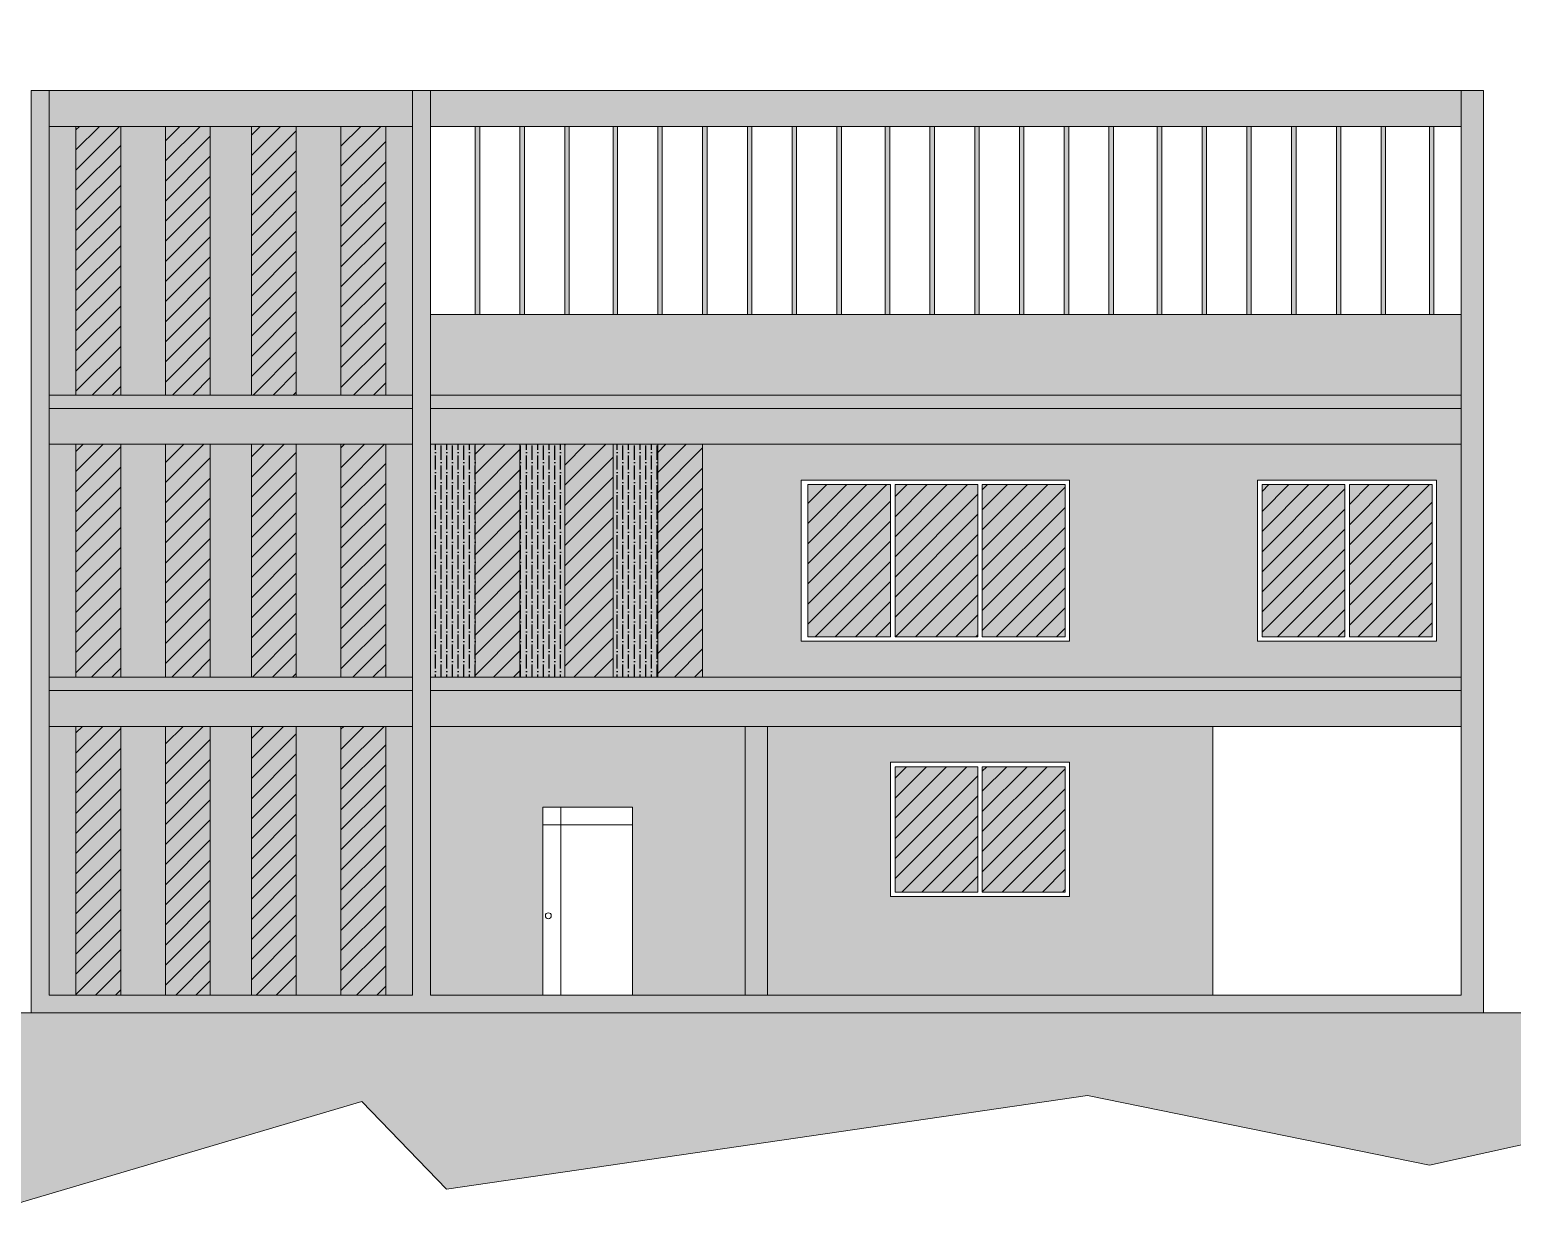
# Model space of a CAD drawing. Header units: millimetres. Extents: x 1962 to 2139, y 841 to 906.
# Drawn here: x 2029.37 to 2045.94, y 883.65 to 896.8 of the extents above; entities that cross this region are included whole.
import ezdxf

# ---------------------------------------------------------------- set-up
doc = ezdxf.new("R2010")
doc.units = ezdxf.units.MM
doc.layers.add('03_Fina', color=7, linetype='Continuous', lineweight=9)

msp = doc.modelspace()

# ---------------------------------------------------------------- hatches: boundary and pattern name
h = msp.add_hatch(color=256)
h.dxf.hatch_style = 1
h.set_gradient(color1=(39, 118, 187), color2=(69, 84, 165))
h.paths.add_polyline_path([(2030.39, 895.722), (2029.89, 895.722), (2029.89, 892.722), (2030.39, 892.722)])
h.paths.add_polyline_path([(2031.39, 895.722), (2030.89, 895.722), (2030.89, 892.722), (2031.39, 892.722)])
h.paths.add_polyline_path([(2032.35, 895.722), (2031.85, 895.722), (2031.85, 892.722), (2032.35, 892.722)])
h.paths.add_polyline_path([(2033.35, 895.722), (2032.85, 895.722), (2032.85, 892.722), (2033.35, 892.722)])
h.paths.add_polyline_path([(2033.35, 892.172), (2032.85, 892.172), (2032.85, 889.572), (2033.35, 889.572)])
h.paths.add_polyline_path([(2032.35, 892.172), (2031.85, 892.172), (2031.85, 889.572), (2032.35, 889.572)])
h.paths.add_polyline_path([(2031.39, 892.172), (2030.89, 892.172), (2030.89, 889.572), (2031.39, 889.572)])
h.paths.add_polyline_path([(2030.39, 892.172), (2029.89, 892.172), (2029.89, 889.572), (2030.39, 889.572)])
h.paths.add_polyline_path([(2031.39, 889.022), (2030.89, 889.022), (2030.89, 886.022), (2031.39, 886.022)])
h.paths.add_polyline_path([(2030.39, 889.022), (2029.89, 889.022), (2029.89, 886.022), (2030.39, 886.022)])
h.paths.add_polyline_path([(2032.35, 889.022), (2031.85, 889.022), (2031.85, 886.022), (2032.35, 886.022)])
h.paths.add_polyline_path([(2033.35, 889.022), (2032.85, 889.022), (2032.85, 886.022), (2033.35, 886.022)])
h.paths.add_polyline_path([(2034.85, 892.172), (2034.35, 892.172), (2034.35, 889.572), (2034.85, 889.572)])
h.paths.add_polyline_path([(2035.89, 892.172), (2035.35, 892.172), (2035.35, 889.572), (2035.89, 889.572)])
h.paths.add_polyline_path([(2036.89, 892.172), (2036.39, 892.172), (2036.39, 889.572), (2036.89, 889.572)])
h.paths.add_polyline_path([(2038.99, 891.722), (2038.065, 891.722), (2038.065, 890.022), (2038.99, 890.022)])
h.paths.add_polyline_path([(2039.965, 891.722), (2039.04, 891.722), (2039.04, 890.022), (2039.965, 890.022)])
h.paths.add_polyline_path([(2040.94, 891.722), (2040.015, 891.722), (2040.015, 890.022), (2040.94, 890.022)])
h.paths.add_polyline_path([(2044.065, 891.722), (2043.14, 891.722), (2043.14, 890.022), (2044.065, 890.022)])
h.paths.add_polyline_path([(2045.04, 891.722), (2044.115, 891.722), (2044.115, 890.022), (2045.04, 890.022)])
h.paths.add_polyline_path([(2040.94, 888.572), (2040.015, 888.572), (2040.015, 887.172), (2040.94, 887.172)])
h.paths.add_polyline_path([(2039.965, 888.572), (2039.04, 888.572), (2039.04, 887.172), (2039.965, 887.172)])
h.paths.add_polyline_path([(2065.551, 892.502), (2064.626, 892.502), (2064.626, 890.802), (2065.551, 890.802)])
h.paths.add_polyline_path([(2066.526, 892.502), (2065.601, 892.502), (2065.601, 890.802), (2066.526, 890.802)])
h.paths.add_polyline_path([(2068.812, 892.502), (2067.962, 892.502), (2067.962, 890.802), (2068.812, 890.802)])
h.paths.add_polyline_path([(2069.812, 892.502), (2068.887, 892.502), (2068.887, 890.802), (2069.812, 890.802)])
h.paths.add_polyline_path([(2070.812, 892.502), (2069.887, 892.502), (2069.887, 890.802), (2070.812, 890.802)])
h.paths.add_polyline_path([(2071.787, 892.502), (2070.862, 892.502), (2070.862, 890.802), (2071.787, 890.802)])
h.paths.add_polyline_path([(2072.762, 892.502), (2071.837, 892.502), (2071.837, 890.802), (2072.762, 890.802)])
h.paths.add_polyline_path([(2076.388, 892.502), (2075.463, 892.502), (2075.463, 890.802), (2076.388, 890.802)])
h.paths.add_polyline_path([(2077.363, 892.502), (2076.438, 892.502), (2076.438, 890.802), (2077.363, 890.802)])
h.paths.add_polyline_path([(2078.338, 892.502), (2077.413, 892.502), (2077.413, 890.802), (2078.338, 890.802)])
h.paths.add_polyline_path([(2076.388, 888.952), (2075.463, 888.952), (2075.463, 887.252), (2076.388, 887.252)])
h.paths.add_polyline_path([(2077.363, 888.952), (2076.438, 888.952), (2076.438, 887.252), (2077.363, 887.252)])
h.paths.add_polyline_path([(2078.338, 888.952), (2077.413, 888.952), (2077.413, 887.252), (2078.338, 887.252)])
h.paths.add_polyline_path([(2072.762, 888.952), (2071.837, 888.952), (2071.837, 887.552), (2072.762, 887.552)])
h.paths.add_polyline_path([(2071.787, 888.952), (2070.862, 888.952), (2070.862, 887.552), (2071.787, 887.552)])
h.paths.add_polyline_path([(2070.812, 888.952), (2069.887, 888.952), (2069.887, 887.552), (2070.812, 887.552)])
h.paths.add_polyline_path([(2080.888, 896.802), (2080.388, 896.802), (2080.388, 893.602), (2080.888, 893.602)])
h.paths.add_polyline_path([(2080.888, 893.052), (2080.388, 893.052), (2080.388, 890.452), (2080.888, 890.452)])
h.paths.add_polyline_path([(2080.888, 889.902), (2080.388, 889.902), (2080.388, 886.902), (2080.888, 886.902)])
h.paths.add_polyline_path([(2082.038, 896.802), (2081.138, 896.802), (2081.138, 893.602), (2082.038, 893.602)])
h.paths.add_polyline_path([(2082.038, 893.052), (2081.138, 893.052), (2081.138, 890.452), (2082.038, 890.452)])
h.paths.add_polyline_path([(2082.038, 889.902), (2081.138, 889.902), (2081.138, 886.902), (2082.038, 886.902)])
h.paths.add_polyline_path([(2082.788, 896.802), (2082.288, 896.802), (2082.288, 893.602), (2082.788, 893.602)])
h.paths.add_polyline_path([(2082.788, 893.052), (2082.288, 893.052), (2082.288, 890.452), (2082.788, 890.452)])
h.paths.add_polyline_path([(2082.788, 889.902), (2082.288, 889.902), (2082.288, 886.902), (2082.788, 886.902)])
at = {"true_color": 0x000000}
h = msp.add_hatch(dxfattribs=at)
h.set_pattern_fill('ANSI31', color=18, scale=0.05)
h.paths.add_polyline_path([(2030.39, 895.722), (2029.89, 895.722), (2029.89, 892.722), (2030.39, 892.722)])
h.paths.add_polyline_path([(2031.39, 895.722), (2030.89, 895.722), (2030.89, 892.722), (2031.39, 892.722)])
h.paths.add_polyline_path([(2032.35, 895.722), (2031.85, 895.722), (2031.85, 892.722), (2032.35, 892.722)])
h.paths.add_polyline_path([(2033.35, 895.722), (2032.85, 895.722), (2032.85, 892.722), (2033.35, 892.722)])
h.paths.add_polyline_path([(2030.39, 892.172), (2029.89, 892.172), (2029.89, 889.572), (2030.39, 889.572)])
h.paths.add_polyline_path([(2031.39, 892.172), (2030.89, 892.172), (2030.89, 889.572), (2031.39, 889.572)])
h.paths.add_polyline_path([(2032.35, 892.172), (2031.85, 892.172), (2031.85, 889.572), (2032.35, 889.572)])
h.paths.add_polyline_path([(2033.35, 892.172), (2032.85, 892.172), (2032.85, 889.572), (2033.35, 889.572)])
h.paths.add_polyline_path([(2030.39, 889.022), (2029.89, 889.022), (2029.89, 886.022), (2030.39, 886.022)])
h.paths.add_polyline_path([(2031.39, 889.022), (2030.89, 889.022), (2030.89, 886.022), (2031.39, 886.022)])
h.paths.add_polyline_path([(2032.35, 889.022), (2031.85, 889.022), (2031.85, 886.022), (2032.35, 886.022)])
h.paths.add_polyline_path([(2033.35, 889.022), (2032.85, 889.022), (2032.85, 886.022), (2033.35, 886.022)])
h.paths.add_polyline_path([(2034.85, 892.172), (2034.35, 892.172), (2034.35, 889.572), (2034.85, 889.572)])
h.paths.add_polyline_path([(2035.89, 892.172), (2035.35, 892.172), (2035.35, 889.572), (2035.89, 889.572)])
h.paths.add_polyline_path([(2036.89, 892.172), (2036.39, 892.172), (2036.39, 889.572), (2036.89, 889.572)])
h.paths.add_polyline_path([(2038.99, 891.722), (2038.065, 891.722), (2038.065, 890.022), (2038.99, 890.022)])
h.paths.add_polyline_path([(2039.965, 891.722), (2039.04, 891.722), (2039.04, 890.022), (2039.965, 890.022)])
h.paths.add_polyline_path([(2040.94, 891.722), (2040.015, 891.722), (2040.015, 890.022), (2040.94, 890.022)])
h.paths.add_polyline_path([(2044.065, 891.722), (2043.14, 891.722), (2043.14, 890.022), (2044.065, 890.022)])
h.paths.add_polyline_path([(2045.04, 891.722), (2044.115, 891.722), (2044.115, 890.022), (2045.04, 890.022)])
h.paths.add_polyline_path([(2039.965, 888.572), (2039.04, 888.572), (2039.04, 887.172), (2039.965, 887.172)])
h.paths.add_polyline_path([(2040.94, 888.572), (2040.015, 888.572), (2040.015, 887.172), (2040.94, 887.172)])
h.paths.add_polyline_path([(2065.551, 892.502), (2064.626, 892.502), (2064.626, 890.802), (2065.551, 890.802)])
h.paths.add_polyline_path([(2066.526, 892.502), (2065.601, 892.502), (2065.601, 890.802), (2066.526, 890.802)])
h.paths.add_polyline_path([(2068.812, 892.502), (2067.962, 892.502), (2067.962, 890.802), (2068.812, 890.802)])
h.paths.add_polyline_path([(2069.812, 892.502), (2068.887, 892.502), (2068.887, 890.802), (2069.812, 890.802)])
h.paths.add_polyline_path([(2070.812, 892.502), (2069.887, 892.502), (2069.887, 890.802), (2070.812, 890.802)])
h.paths.add_polyline_path([(2071.787, 892.502), (2070.862, 892.502), (2070.862, 890.802), (2071.787, 890.802)])
h.paths.add_polyline_path([(2072.762, 892.502), (2071.837, 892.502), (2071.837, 890.802), (2072.762, 890.802)])
h.paths.add_polyline_path([(2070.812, 888.952), (2069.887, 888.952), (2069.887, 887.552), (2070.812, 887.552)])
h.paths.add_polyline_path([(2071.787, 888.952), (2070.862, 888.952), (2070.862, 887.552), (2071.787, 887.552)])
h.paths.add_polyline_path([(2072.762, 888.952), (2071.837, 888.952), (2071.837, 887.552), (2072.762, 887.552)])
h.paths.add_polyline_path([(2076.388, 892.502), (2075.463, 892.502), (2075.463, 890.802), (2076.388, 890.802)])
h.paths.add_polyline_path([(2077.363, 892.502), (2076.438, 892.502), (2076.438, 890.802), (2077.363, 890.802)])
h.paths.add_polyline_path([(2078.338, 892.502), (2077.413, 892.502), (2077.413, 890.802), (2078.338, 890.802)])
h.paths.add_polyline_path([(2076.388, 888.952), (2075.463, 888.952), (2075.463, 887.252), (2076.388, 887.252)])
h.paths.add_polyline_path([(2077.363, 888.952), (2076.438, 888.952), (2076.438, 887.252), (2077.363, 887.252)])
h.paths.add_polyline_path([(2078.338, 888.952), (2077.413, 888.952), (2077.413, 887.252), (2078.338, 887.252)])
h.paths.add_polyline_path([(2080.888, 896.802), (2080.388, 896.802), (2080.388, 893.602), (2080.888, 893.602)])
h.paths.add_polyline_path([(2082.038, 896.802), (2081.138, 896.802), (2081.138, 893.602), (2082.038, 893.602)])
h.paths.add_polyline_path([(2082.788, 896.802), (2082.288, 896.802), (2082.288, 893.602), (2082.788, 893.602)])
h.paths.add_polyline_path([(2080.888, 893.052), (2080.388, 893.052), (2080.388, 890.452), (2080.888, 890.452)])
h.paths.add_polyline_path([(2082.038, 893.052), (2081.138, 893.052), (2081.138, 890.452), (2082.038, 890.452)])
h.paths.add_polyline_path([(2082.788, 893.052), (2082.288, 893.052), (2082.288, 890.452), (2082.788, 890.452)])
h.paths.add_polyline_path([(2080.888, 889.902), (2080.388, 889.902), (2080.388, 886.902), (2080.888, 886.902)])
h.paths.add_polyline_path([(2082.038, 889.902), (2081.138, 889.902), (2081.138, 886.902), (2082.038, 886.902)])
h.paths.add_polyline_path([(2082.788, 889.902), (2082.288, 889.902), (2082.288, 886.902), (2082.788, 886.902)])
h = msp.add_hatch(dxfattribs=at)
h.set_pattern_fill('AR-B816', color=18, scale=0.001)
h.paths.add_polyline_path([(2045.365, 893.622), (2033.85, 893.622), (2033.85, 892.722), (2045.365, 892.722)])
h.paths.add_polyline_path([(2045.365, 892.172), (2036.89, 892.172), (2036.89, 889.572), (2045.365, 889.572)])
h.paths.add_polyline_path([(2040.99, 889.972), (2037.99, 889.972), (2037.99, 891.772), (2040.99, 891.772)], flags=16)
h.paths.add_polyline_path([(2040.94, 890.022), (2040.015, 890.022), (2040.015, 891.722), (2040.94, 891.722)], flags=0)
h.paths.add_polyline_path([(2043.09, 891.772), (2045.09, 891.772), (2045.09, 889.972), (2043.09, 889.972)], flags=16)
h.paths.add_polyline_path([(2043.14, 891.722), (2044.065, 891.722), (2044.065, 890.022), (2043.14, 890.022)], flags=0)
h.paths.add_polyline_path([(2039.965, 890.022), (2039.04, 890.022), (2039.04, 891.722), (2039.965, 891.722)], flags=0)
h.paths.add_polyline_path([(2044.115, 891.722), (2045.04, 891.722), (2045.04, 890.022), (2044.115, 890.022)], flags=0)
h.paths.add_polyline_path([(2038.99, 890.022), (2038.065, 890.022), (2038.065, 891.722), (2038.99, 891.722)], flags=0)
h.paths.add_polyline_path([(2042.59, 889.022), (2037.615, 889.022), (2037.615, 886.022), (2042.59, 886.022)])
h.paths.add_polyline_path([(2040.99, 887.122), (2038.99, 887.122), (2038.99, 888.622), (2040.99, 888.622)], flags=16)
h.paths.add_polyline_path([(2040.94, 887.172), (2040.015, 887.172), (2040.015, 888.572), (2040.94, 888.572)], flags=0)
h.paths.add_polyline_path([(2039.965, 887.172), (2039.04, 887.172), (2039.04, 888.572), (2039.965, 888.572)], flags=0)
h.paths.add_polyline_path([(2037.365, 889.022), (2033.85, 889.022), (2033.85, 886.022), (2035.107, 886.022), (2035.107, 888.122), (2036.107, 888.122), (2036.107, 886.022), (2037.365, 886.022)])
h.paths.add_polyline_path([(2067.013, 893.602), (2067.013, 894.326), (2064.138, 893.272), (2064.138, 890.452), (2067.013, 890.452)])
h.paths.add_polyline_path([(2066.576, 892.552), (2066.576, 890.752), (2064.576, 890.752), (2064.576, 892.552)], flags=16)
h.paths.add_polyline_path([(2066.526, 892.502), (2066.526, 890.802), (2065.601, 890.802), (2065.601, 892.502)], flags=0)
h.paths.add_polyline_path([(2065.551, 892.502), (2065.551, 890.802), (2064.626, 890.802), (2064.626, 892.502)], flags=0)
h.paths.add_polyline_path([(2073.513, 896.71), (2067.263, 894.418), (2067.263, 893.602), (2067.263, 890.452), (2073.513, 890.452)])
h.paths.add_polyline_path([(2072.812, 892.552), (2072.812, 890.752), (2067.887, 890.752), (2067.887, 892.552)], flags=16)
h.paths.add_polyline_path([(2071.787, 892.502), (2071.787, 890.802), (2070.862, 890.802), (2070.862, 892.502)], flags=0)
h.paths.add_polyline_path([(2071.837, 892.502), (2072.762, 892.502), (2072.762, 890.802), (2071.837, 890.802)], flags=0)
h.paths.add_polyline_path([(2070.812, 892.502), (2070.812, 890.802), (2069.887, 890.802), (2069.887, 892.502)], flags=0)
h.paths.add_polyline_path([(2069.812, 892.502), (2069.812, 890.802), (2068.887, 890.802), (2068.887, 892.502)], flags=0)
h.paths.add_polyline_path([(2068.812, 892.502), (2068.812, 890.802), (2067.962, 890.802), (2067.962, 892.502)], flags=0)
h.paths.add_polyline_path([(2080.013, 894.502), (2073.763, 894.502), (2073.763, 893.602), (2080.013, 893.602)])
h.paths.add_polyline_path([(2080.013, 893.052), (2073.763, 893.052), (2073.763, 890.452), (2080.013, 890.452)])
h.paths.add_polyline_path([(2075.388, 892.552), (2078.388, 892.552), (2078.388, 890.752), (2075.388, 890.752)], flags=16)
h.paths.add_polyline_path([(2075.463, 892.502), (2076.388, 892.502), (2076.388, 890.802), (2075.463, 890.802)], flags=0)
h.paths.add_polyline_path([(2076.438, 892.502), (2077.363, 892.502), (2077.363, 890.802), (2076.438, 890.802)], flags=0)
h.paths.add_polyline_path([(2077.413, 892.502), (2078.338, 892.502), (2078.338, 890.802), (2077.413, 890.802)], flags=0)
h.paths.add_polyline_path([(2080.013, 889.902), (2073.763, 889.902), (2073.763, 886.902), (2080.013, 886.902)])
h.paths.add_polyline_path([(2075.388, 889.002), (2078.388, 889.002), (2078.388, 887.202), (2075.388, 887.202)], flags=16)
h.paths.add_polyline_path([(2075.463, 888.952), (2076.388, 888.952), (2076.388, 887.252), (2075.463, 887.252)], flags=0)
h.paths.add_polyline_path([(2076.438, 888.952), (2077.363, 888.952), (2077.363, 887.252), (2076.438, 887.252)], flags=0)
h.paths.add_polyline_path([(2077.413, 888.952), (2078.338, 888.952), (2078.338, 887.252), (2077.413, 887.252)], flags=0)
h.paths.add_polyline_path([(2073.513, 889.902), (2068.938, 889.902), (2068.938, 886.902), (2073.513, 886.902)])
h.paths.add_polyline_path([(2072.812, 889.002), (2072.812, 887.502), (2069.812, 887.502), (2069.812, 889.002)], flags=16)
h.paths.add_polyline_path([(2072.762, 888.952), (2072.762, 887.552), (2071.837, 887.552), (2071.837, 888.952)], flags=0)
h.paths.add_polyline_path([(2071.787, 888.952), (2071.787, 887.552), (2070.862, 887.552), (2070.862, 888.952)], flags=0)
h.paths.add_polyline_path([(2070.812, 888.952), (2070.812, 887.552), (2069.887, 887.552), (2069.887, 888.952)], flags=0)
h = msp.add_hatch(color=18, dxfattribs=at)
h.dxf.hatch_style = 1
h.paths.add_polyline_path([(2045.365, 896.122), (2033.85, 896.122), (2033.85, 895.722), (2045.365, 895.722)], flags=17)
h.paths.add_polyline_path([(2033.65, 896.122), (2029.59, 896.122), (2029.59, 895.722), (2033.65, 895.722)], flags=17)
h.paths.add_polyline_path([(2033.65, 892.572), (2029.59, 892.572), (2029.59, 892.172), (2033.65, 892.172)], flags=17)
h.paths.add_polyline_path([(2033.65, 892.722), (2029.59, 892.722), (2029.59, 892.572), (2033.65, 892.572)], flags=17)
h.paths.add_polyline_path([(2033.85, 896.122), (2033.65, 896.122), (2033.65, 895.722), (2033.65, 886.022), (2029.59, 886.022), (2029.59, 896.122), (2029.39, 896.122), (2029.39, 885.822), (2045.615, 885.822), (2045.615, 896.122), (2045.365, 896.122), (2045.365, 895.722), (2045.365, 886.022), (2033.85, 886.022)])
h.paths.add_polyline_path([(2045.365, 892.572), (2033.85, 892.572), (2033.85, 892.172), (2045.365, 892.172)], flags=17)
h.paths.add_polyline_path([(2045.365, 892.722), (2033.85, 892.722), (2033.85, 892.572), (2045.365, 892.572)], flags=17)
h.paths.add_polyline_path([(2033.65, 889.572), (2029.59, 889.572), (2029.59, 889.422), (2033.65, 889.422)], flags=17)
h.paths.add_polyline_path([(2033.65, 889.422), (2029.59, 889.422), (2029.59, 889.022), (2033.65, 889.022)], flags=17)
h.paths.add_polyline_path([(2045.365, 889.572), (2033.85, 889.572), (2033.85, 889.422), (2045.365, 889.422)], flags=17)
h.paths.add_polyline_path([(2045.365, 889.422), (2033.85, 889.422), (2033.85, 889.022), (2045.365, 889.022)], flags=17)
h.paths.add_polyline_path([(2037.615, 889.022), (2037.365, 889.022), (2037.365, 886.022), (2037.615, 886.022)], flags=17)
at = {"true_color": 0xf26722}
h = msp.add_hatch(color=30, dxfattribs=at)
h.dxf.hatch_style = 1
h.paths.add_polyline_path([(2029.89, 895.722), (2029.59, 895.722), (2029.59, 892.722), (2029.89, 892.722)])
h.paths.add_polyline_path([(2029.89, 892.172), (2029.59, 892.172), (2029.59, 889.572), (2029.89, 889.572)])
h.paths.add_polyline_path([(2029.89, 889.022), (2029.59, 889.022), (2029.59, 886.022), (2029.89, 886.022)])
h.paths.add_polyline_path([(2033.65, 895.722), (2033.35, 895.722), (2033.35, 892.722), (2033.65, 892.722)])
h.paths.add_polyline_path([(2033.65, 892.172), (2033.35, 892.172), (2033.35, 889.572), (2033.65, 889.572)])
h.paths.add_polyline_path([(2033.65, 889.022), (2033.35, 889.022), (2033.35, 886.022), (2033.65, 886.022)])
h.paths.add_polyline_path([(2032.85, 895.722), (2032.35, 895.722), (2032.35, 892.722), (2032.85, 892.722)])
h.paths.add_polyline_path([(2031.85, 895.722), (2031.39, 895.722), (2031.39, 892.722), (2031.85, 892.722)])
h.paths.add_polyline_path([(2030.89, 895.722), (2030.39, 895.722), (2030.39, 892.722), (2030.89, 892.722)])
h.paths.add_polyline_path([(2030.89, 892.172), (2030.39, 892.172), (2030.39, 889.572), (2030.89, 889.572)])
h.paths.add_polyline_path([(2031.85, 892.172), (2031.39, 892.172), (2031.39, 889.572), (2031.85, 889.572)])
h.paths.add_polyline_path([(2032.85, 892.172), (2032.35, 892.172), (2032.35, 889.572), (2032.85, 889.572)])
h.paths.add_polyline_path([(2032.85, 889.022), (2032.35, 889.022), (2032.35, 886.022), (2032.85, 886.022)])
h.paths.add_polyline_path([(2031.85, 889.022), (2031.39, 889.022), (2031.39, 886.022), (2031.85, 886.022)])
h.paths.add_polyline_path([(2030.89, 889.022), (2030.39, 889.022), (2030.39, 886.022), (2030.89, 886.022)])
at = {"true_color": 0x000000}
h = msp.add_hatch(dxfattribs=at)
h.set_pattern_fill('ANSI36', color=18, scale=0.02, angle=45)
h.paths.add_polyline_path([(2029.89, 895.722), (2029.59, 895.722), (2029.59, 892.722), (2029.89, 892.722)])
h.paths.add_polyline_path([(2030.89, 895.722), (2030.39, 895.722), (2030.39, 892.722), (2030.89, 892.722)])
h.paths.add_polyline_path([(2031.85, 895.722), (2031.39, 895.722), (2031.39, 892.722), (2031.85, 892.722)])
h.paths.add_polyline_path([(2032.85, 895.722), (2032.35, 895.722), (2032.35, 892.722), (2032.85, 892.722)])
h.paths.add_polyline_path([(2033.65, 895.722), (2033.35, 895.722), (2033.35, 892.722), (2033.65, 892.722)])
h.paths.add_polyline_path([(2033.65, 892.172), (2033.35, 892.172), (2033.35, 889.572), (2033.65, 889.572)])
h.paths.add_polyline_path([(2032.85, 892.172), (2032.35, 892.172), (2032.35, 889.572), (2032.85, 889.572)])
h.paths.add_polyline_path([(2031.85, 892.172), (2031.39, 892.172), (2031.39, 889.572), (2031.85, 889.572)])
h.paths.add_polyline_path([(2030.89, 892.172), (2030.39, 892.172), (2030.39, 889.572), (2030.89, 889.572)])
h.paths.add_polyline_path([(2029.89, 892.172), (2029.59, 892.172), (2029.59, 889.572), (2029.89, 889.572)])
h.paths.add_polyline_path([(2029.89, 889.022), (2029.59, 889.022), (2029.59, 886.022), (2029.89, 886.022)])
h.paths.add_polyline_path([(2030.89, 889.022), (2030.39, 889.022), (2030.39, 886.022), (2030.89, 886.022)])
h.paths.add_polyline_path([(2031.85, 889.022), (2031.39, 889.022), (2031.39, 886.022), (2031.85, 886.022)])
h.paths.add_polyline_path([(2032.85, 889.022), (2032.35, 889.022), (2032.35, 886.022), (2032.85, 886.022)])
h.paths.add_polyline_path([(2033.65, 889.022), (2033.35, 889.022), (2033.35, 886.022), (2033.65, 886.022)])
at = {"true_color": 0xd3523c}
h = msp.add_hatch(color=13, dxfattribs=at)
h.dxf.hatch_style = 1
h.paths.add_polyline_path([(2045.365, 893.622), (2033.85, 893.622), (2033.85, 892.722), (2045.365, 892.722)])
h.paths.add_polyline_path([(2045.365, 892.172), (2036.89, 892.172), (2036.89, 889.572), (2045.365, 889.572)])
h.paths.add_polyline_path([(2037.99, 891.772), (2040.99, 891.772), (2040.99, 889.972), (2037.99, 889.972)], flags=16)
h.paths.add_polyline_path([(2038.065, 891.722), (2038.99, 891.722), (2038.99, 890.022), (2038.065, 890.022)], flags=0)
h.paths.add_polyline_path([(2039.04, 891.722), (2039.965, 891.722), (2039.965, 890.022), (2039.04, 890.022)], flags=0)
h.paths.add_polyline_path([(2040.015, 891.722), (2040.94, 891.722), (2040.94, 890.022), (2040.015, 890.022)], flags=0)
h.paths.add_polyline_path([(2043.09, 891.772), (2045.09, 891.772), (2045.09, 889.972), (2043.09, 889.972)], flags=16)
h.paths.add_polyline_path([(2043.14, 891.722), (2044.065, 891.722), (2044.065, 890.022), (2043.14, 890.022)], flags=0)
h.paths.add_polyline_path([(2044.115, 891.722), (2045.04, 891.722), (2045.04, 890.022), (2044.115, 890.022)], flags=0)
h.paths.add_polyline_path([(2037.365, 889.022), (2033.85, 889.022), (2033.85, 886.022), (2035.107, 886.022), (2035.107, 888.122), (2036.107, 888.122), (2036.107, 886.022), (2037.365, 886.022)])
h.paths.add_polyline_path([(2042.59, 889.022), (2037.615, 889.022), (2037.615, 886.022), (2042.59, 886.022)])
h.paths.add_polyline_path([(2038.99, 888.622), (2040.99, 888.622), (2040.99, 887.122), (2038.99, 887.122)], flags=16)
h.paths.add_polyline_path([(2039.04, 888.572), (2039.965, 888.572), (2039.965, 887.172), (2039.04, 887.172)], flags=0)
h.paths.add_polyline_path([(2040.015, 888.572), (2040.94, 888.572), (2040.94, 887.172), (2040.015, 887.172)], flags=0)
at = {"true_color": 0xf26722}
h = msp.add_hatch(color=30, dxfattribs=at)
h.dxf.hatch_style = 1
h.paths.add_polyline_path([(2034.35, 892.172), (2033.85, 892.172), (2033.85, 889.572), (2034.35, 889.572)])
h.paths.add_polyline_path([(2035.35, 892.172), (2034.85, 892.172), (2034.85, 889.572), (2035.35, 889.572)])
h.paths.add_polyline_path([(2036.39, 892.172), (2035.89, 892.172), (2035.89, 889.572), (2036.39, 889.572)])
at = {"true_color": 0x000000}
h = msp.add_hatch(dxfattribs=at)
h.set_pattern_fill('ANSI36', color=18, scale=0.02, angle=45)
h.paths.add_polyline_path([(2034.35, 892.172), (2033.85, 892.172), (2033.85, 889.572), (2034.35, 889.572)])
h.paths.add_polyline_path([(2035.35, 892.172), (2034.85, 892.172), (2034.85, 889.572), (2035.35, 889.572)])
h.paths.add_polyline_path([(2036.39, 892.172), (2035.89, 892.172), (2035.89, 889.572), (2036.39, 889.572)])
at = {"layer": '03_Fina', "true_color": 0xcd6928}
h = msp.add_hatch(color=32, dxfattribs=at)
h.dxf.hatch_style = 1
h.paths.add_polyline_path([(2034.4, 895.722), (2034.35, 895.722), (2034.35, 893.622), (2034.4, 893.622)])
h.paths.add_polyline_path([(2034.9, 895.722), (2034.85, 895.722), (2034.85, 893.622), (2034.9, 893.622)])
h.paths.add_polyline_path([(2035.4, 895.722), (2035.35, 895.722), (2035.35, 893.622), (2035.4, 893.622)])
h.paths.add_polyline_path([(2035.94, 895.722), (2035.89, 895.722), (2035.89, 893.622), (2035.94, 893.622)])
h.paths.add_polyline_path([(2036.44, 895.722), (2036.39, 895.722), (2036.39, 893.622), (2036.44, 893.622)])
h.paths.add_polyline_path([(2036.94, 895.722), (2036.89, 895.722), (2036.89, 893.622), (2036.94, 893.622)])
h.paths.add_polyline_path([(2037.44, 895.722), (2037.39, 895.722), (2037.39, 893.622), (2037.44, 893.622)])
h.paths.add_polyline_path([(2037.94, 895.722), (2037.89, 895.722), (2037.89, 893.622), (2037.94, 893.622)])
h.paths.add_polyline_path([(2038.44, 895.722), (2038.39, 895.722), (2038.39, 893.622), (2038.44, 893.622)])
h.paths.add_polyline_path([(2038.98, 895.722), (2038.93, 895.722), (2038.93, 893.622), (2038.98, 893.622)])
h.paths.add_polyline_path([(2039.48, 895.722), (2039.43, 895.722), (2039.43, 893.622), (2039.48, 893.622)])
h.paths.add_polyline_path([(2039.98, 895.722), (2039.93, 895.722), (2039.93, 893.622), (2039.98, 893.622)])
h.paths.add_polyline_path([(2040.48, 895.722), (2040.43, 895.722), (2040.43, 893.622), (2040.48, 893.622)])
h.paths.add_polyline_path([(2040.98, 895.722), (2040.93, 895.722), (2040.93, 893.622), (2040.98, 893.622)])
h.paths.add_polyline_path([(2041.48, 895.722), (2041.43, 895.722), (2041.43, 893.622), (2041.48, 893.622)])
h.paths.add_polyline_path([(2042.02, 895.722), (2041.97, 895.722), (2041.97, 893.622), (2042.02, 893.622)])
h.paths.add_polyline_path([(2042.52, 895.722), (2042.47, 895.722), (2042.47, 893.622), (2042.52, 893.622)])
h.paths.add_polyline_path([(2043.02, 895.722), (2042.97, 895.722), (2042.97, 893.622), (2043.02, 893.622)])
h.paths.add_polyline_path([(2043.52, 895.722), (2043.47, 895.722), (2043.47, 893.622), (2043.52, 893.622)])
h.paths.add_polyline_path([(2044.02, 895.722), (2043.97, 895.722), (2043.97, 893.622), (2044.02, 893.622)])
h.paths.add_polyline_path([(2044.52, 895.722), (2044.47, 895.722), (2044.47, 893.622), (2044.52, 893.622)])
h.paths.add_polyline_path([(2045.06, 895.722), (2045.01, 895.722), (2045.01, 893.622), (2045.06, 893.622)])
at = {"layer": '03_Fina', "true_color": 0x000000}
h = msp.add_hatch(dxfattribs=at)
h.set_pattern_fill('ANSI36', color=18, scale=0.07)
h.set_pattern_definition([(45, (120.63216, -636.99232), (0.117865862, 0.432174826), [0.555625, -0.111125, 0, -0.111125])])
h.paths.add_polyline_path([(2029.39, 885.822), (2023.375, 885.822), (2024.309, 884.766), (2027.061, 884.475), (2028.252, 884.563), (2029.096, 883.652), (2033.082, 884.834), (2034.028, 883.854), (2041.189, 884.901), (2045.009, 884.122), (2048.869, 884.979), (2052.223, 884.563), (2052.826, 885.822), (2045.615, 885.822)])

# ---------------------------------------------------------------- linework, layer by layer
at = {"layer": '03_Fina'}
for p, q in [((2029.39, 896.122), (2045.615, 896.122)), ((2029.39, 896.122), (2029.39, 885.822)), ((2029.59, 896.122), (2029.59, 886.022)), ((2033.65, 896.122), (2033.65, 886.022)), ((2033.85, 896.122), (2033.85, 886.022)), ((2045.365, 896.122), (2045.365, 886.022)), ((2045.615, 896.122), (2045.615, 885.822)), ((2029.59, 895.722), (2033.65, 895.722)), ((2029.89, 895.722), (2029.89, 892.722)), ((2030.39, 895.722), (2030.39, 892.722)), ((2030.89, 895.722), (2030.89, 892.722)), ((2031.39, 895.722), (2031.39, 892.722)), ((2031.85, 895.722), (2031.85, 892.722)), ((2032.35, 895.722), (2032.35, 892.722)), ((2032.85, 895.722), (2032.85, 892.722)), ((2033.35, 895.722), (2033.35, 892.722)), ((2033.85, 895.722), (2045.365, 895.722)), ((2034.35, 895.722), (2034.35, 893.622)), ((2034.4, 895.722), (2034.4, 893.622)), ((2034.85, 895.722), (2034.85, 893.622)), ((2034.9, 895.722), (2034.9, 893.622)), ((2035.35, 895.722), (2035.35, 893.622)), ((2035.4, 895.722), (2035.4, 893.622)), ((2035.89, 895.722), (2035.89, 893.622)), ((2035.94, 895.722), (2035.94, 893.622)), ((2036.39, 895.722), (2036.39, 893.622)), ((2036.44, 895.722), (2036.44, 893.622)), ((2036.89, 895.722), (2036.89, 893.622)), ((2036.94, 895.722), (2036.94, 893.622)), ((2037.39, 895.722), (2037.39, 893.622)), ((2037.44, 895.722), (2037.44, 893.622)), ((2037.89, 895.722), (2037.89, 893.622)), ((2037.94, 895.722), (2037.94, 893.622)), ((2038.39, 895.722), (2038.39, 893.622)), ((2038.44, 895.722), (2038.44, 893.622)), ((2038.93, 895.722), (2038.93, 893.622)), ((2038.98, 895.722), (2038.98, 893.622)), ((2039.43, 895.722), (2039.43, 893.622)), ((2039.48, 895.722), (2039.48, 893.622)), ((2039.93, 895.722), (2039.93, 893.622)), ((2039.98, 895.722), (2039.98, 893.622)), ((2040.43, 895.722), (2040.43, 893.622)), ((2040.48, 895.722), (2040.48, 893.622)), ((2040.93, 895.722), (2040.93, 893.622)), ((2040.98, 895.722), (2040.98, 893.622)), ((2041.43, 895.722), (2041.43, 893.622)), ((2041.48, 895.722), (2041.48, 893.622)), ((2041.97, 895.722), (2041.97, 893.622)), ((2042.02, 895.722), (2042.02, 893.622)), ((2042.47, 895.722), (2042.47, 893.622)), ((2042.52, 895.722), (2042.52, 893.622)), ((2042.97, 895.722), (2042.97, 893.622)), ((2043.02, 895.722), (2043.02, 893.622)), ((2043.47, 895.722), (2043.47, 893.622)), ((2043.52, 895.722), (2043.52, 893.622)), ((2043.97, 895.722), (2043.97, 893.622)), ((2044.02, 895.722), (2044.02, 893.622)), ((2044.47, 895.722), (2044.47, 893.622)), ((2044.52, 895.722), (2044.52, 893.622)), ((2045.01, 895.722), (2045.01, 893.622)), ((2045.06, 895.722), (2045.06, 893.622)), ((2033.85, 893.622), (2045.365, 893.622)), ((2029.59, 892.722), (2033.65, 892.722)), ((2033.85, 892.722), (2045.365, 892.722)), ((2029.59, 892.572), (2033.65, 892.572)), ((2033.85, 892.572), (2045.365, 892.572)), ((2033.85, 892.572), (2045.365, 892.572)), ((2029.59, 892.172), (2033.65, 892.172)), ((2029.89, 892.172), (2029.89, 889.572)), ((2030.39, 892.172), (2030.39, 889.572)), ((2030.89, 892.172), (2030.89, 889.572)), ((2031.39, 892.172), (2031.39, 889.572)), ((2031.85, 892.172), (2031.85, 889.572)), ((2032.35, 892.172), (2032.35, 889.572)), ((2032.85, 892.172), (2032.85, 889.572)), ((2033.35, 892.172), (2033.35, 889.572)), ((2033.85, 892.172), (2045.365, 892.172)), ((2034.35, 892.172), (2034.35, 889.572)), ((2034.85, 892.172), (2034.85, 889.572)), ((2035.35, 892.172), (2035.35, 889.572)), ((2035.89, 892.172), (2035.89, 889.572)), ((2036.39, 892.172), (2036.39, 889.572)), ((2036.89, 892.172), (2036.89, 889.572)), ((2037.99, 891.772), (2037.99, 889.972)), ((2037.99, 891.772), (2040.99, 891.772)), ((2038.065, 891.722), (2038.99, 891.722)), ((2038.065, 891.722), (2038.065, 890.022)), ((2038.99, 891.722), (2038.99, 890.022)), ((2039.04, 891.722), (2039.965, 891.722)), ((2039.04, 891.722), (2039.04, 890.022)), ((2039.965, 891.722), (2039.965, 890.022)), ((2040.015, 891.722), (2040.94, 891.722)), ((2040.015, 891.722), (2040.015, 890.022)), ((2040.94, 891.722), (2040.94, 890.022)), ((2040.99, 891.772), (2040.99, 889.972)), ((2043.09, 891.772), (2043.09, 889.972)), ((2043.09, 891.772), (2045.09, 891.772)), ((2043.14, 891.722), (2044.065, 891.722)), ((2043.14, 891.722), (2043.14, 890.022)), ((2044.065, 891.722), (2044.065, 890.022)), ((2044.115, 891.722), (2045.04, 891.722)), ((2044.115, 891.722), (2044.115, 890.022)), ((2045.04, 891.722), (2045.04, 890.022)), ((2045.09, 891.772), (2045.09, 889.972)), ((2037.99, 889.972), (2040.99, 889.972)), ((2038.065, 890.022), (2038.99, 890.022)), ((2039.04, 890.022), (2039.965, 890.022)), ((2040.015, 890.022), (2040.94, 890.022)), ((2043.09, 889.972), (2045.09, 889.972)), ((2043.14, 890.022), (2044.065, 890.022)), ((2044.115, 890.022), (2045.04, 890.022)), ((2029.59, 889.572), (2033.65, 889.572)), ((2033.85, 889.572), (2045.365, 889.572)), ((2029.59, 889.422), (2033.65, 889.422)), ((2033.85, 889.422), (2045.365, 889.422)), ((2029.59, 889.022), (2033.65, 889.022)), ((2029.89, 889.022), (2029.89, 886.022)), ((2030.39, 889.022), (2030.39, 886.022)), ((2030.89, 889.022), (2030.89, 886.022)), ((2031.39, 889.022), (2031.39, 886.022)), ((2031.85, 889.022), (2031.85, 886.022)), ((2032.35, 889.022), (2032.35, 886.022)), ((2032.85, 889.022), (2032.85, 886.022)), ((2033.35, 889.022), (2033.35, 886.022)), ((2033.85, 889.022), (2045.365, 889.022)), ((2037.365, 889.022), (2037.365, 886.022)), ((2037.615, 889.022), (2037.615, 886.022)), ((2042.59, 889.022), (2042.59, 886.022)), ((2038.99, 888.622), (2038.99, 887.122)), ((2038.99, 888.622), (2040.99, 888.622)), ((2039.04, 888.572), (2039.965, 888.572)), ((2039.04, 888.572), (2039.04, 887.172)), ((2039.965, 888.572), (2039.965, 887.172)), ((2040.015, 888.572), (2040.94, 888.572)), ((2040.015, 888.572), (2040.015, 887.172)), ((2040.94, 888.572), (2040.94, 887.172)), ((2040.99, 888.622), (2040.99, 887.122)), ((2035.107, 888.122), (2036.107, 888.122)), ((2035.107, 888.122), (2035.107, 886.022)), ((2035.307, 888.122), (2035.307, 886.022)), ((2036.107, 888.122), (2036.107, 886.022)), ((2035.107, 887.922), (2036.107, 887.922)), ((2039.04, 887.172), (2039.965, 887.172)), ((2040.015, 887.172), (2040.94, 887.172)), ((2038.99, 887.122), (2040.99, 887.122)), ((2029.59, 886.022), (2033.65, 886.022)), ((2033.85, 886.022), (2045.365, 886.022)), ((2023.375, 885.822), (2029.39, 885.822)), ((2029.39, 885.822), (2045.615, 885.822)), ((2045.615, 885.822), (2052.826, 885.822)), ((2029.096, 883.652), (2033.082, 884.834)), ((2033.082, 884.834), (2034.028, 883.854)), ((2034.028, 883.854), (2041.189, 884.901)), ((2041.189, 884.901), (2045.009, 884.122)), ((2045.009, 884.122), (2048.869, 884.979))]:
    msp.add_line(p, q, dxfattribs=at)
msp.add_circle((2035.167, 886.908), 0.0329, dxfattribs=at)

doc.saveas('drawing.dxf')
